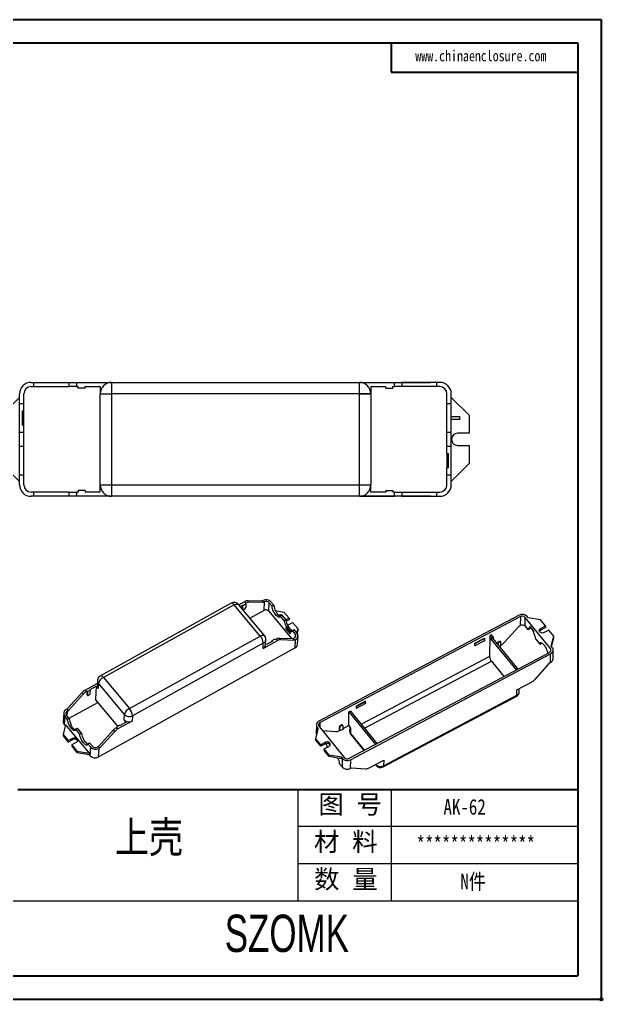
# Model space of a CAD drawing. Header units: inches. Extents: x -1052 to 256, y 228 to 572.
# Drawn here: x -769.5 to -564.9, y 228 to 572.5 of the extents above; entities that cross this region are included whole.
import ezdxf

# ---------------------------------------------------------------- set-up
doc = ezdxf.new("R2010")
doc.units = ezdxf.units.IN
doc.layers.add('文字', color=81, linetype='Continuous')
doc.layers.add('粗实线', color=7, linetype='Continuous', lineweight=30)
doc.layers.add('细实线', color=3, linetype='Continuous', lineweight=9)
doc.styles.get("Standard").update_dxf_attribs({"font": 'txt', "bigfont": 'gbcbig.shx'})
doc.styles.add('宋体', font='', dxfattribs={"width": 0.8, "height": 3.5})
doc.styles.add('长仿宋', font='', dxfattribs={"width": 0.7, "height": 4})
doc.styles.get('宋体').set_extended_font_data('SimSun')
doc.styles.get('长仿宋').set_extended_font_data('SimSun')

msp = doc.modelspace()

# ---------------------------------------------------------------- linework, layer by layer
for p, q in [((-1051.891, 572.458), (-565.306, 572.458)), ((-565.306, 572.458), (-565.306, 228.408)), ((-1035.508, 564.266), (-573.498, 564.266)), ((-639.031, 564.266), (-639.031, 554.027)), ((-573.498, 564.266), (-573.498, 236.6)), ((-639.031, 554.027), (-573.498, 554.027)), ((-770.098, 302.133), (-573.498, 302.133)), ((-1035.508, 236.6), (-573.498, 236.6)), ((-1051.891, 228.408), (-565.306, 228.408))]:
    msp.add_line(p, q)
at = {"color": 7, "linetype": 'Continuous', "lineweight": 15}
for p, q in [((-765.461, 445.052), (-764.461, 445.052)), ((-764.461, 443.552), (-764.461, 445.052)), ((-764.461, 445.052), (-752.076, 445.052)), ((-752.076, 443.552), (-752.076, 445.052)), ((-752.076, 445.052), (-749.508, 445.052)), ((-749.508, 445.052), (-749.508, 443.552)), ((-749.508, 445.052), (-737.211, 445.052)), ((-737.211, 445.052), (-737.211, 441.052)), ((-737.211, 445.052), (-625.211, 445.052)), ((-650.211, 441.052), (-650.211, 445.052)), ((-650.211, 445.052), (-637.914, 445.052)), ((-637.914, 443.552), (-637.914, 445.052)), ((-637.914, 445.052), (-635.347, 445.052)), ((-635.347, 445.052), (-635.347, 443.552)), ((-622.961, 445.052), (-635.347, 445.052)), ((-622.961, 443.552), (-622.961, 445.052)), ((-621.961, 445.052), (-622.961, 445.052)), ((-769.461, 437.552), (-769.461, 441.052)), ((-767.961, 437.552), (-767.961, 441.052)), ((-765.461, 443.552), (-764.461, 443.552)), ((-764.461, 443.552), (-752.076, 443.552)), ((-749.508, 443.552), (-752.076, 443.552)), ((-749.508, 443.552), (-748.961, 443.552)), ((-748.961, 443.052), (-748.961, 443.552)), ((-746.461, 443.052), (-748.961, 443.052)), ((-746.461, 443.052), (-746.461, 443.552)), ((-746.461, 443.552), (-741.211, 443.552)), ((-741.211, 443.552), (-741.211, 441.052)), ((-741.211, 441.052), (-737.211, 441.052)), ((-741.211, 409.052), (-741.211, 441.052)), ((-737.211, 441.052), (-737.211, 409.052)), ((-646.211, 441.052), (-737.211, 441.052)), ((-650.211, 409.052), (-650.211, 441.052)), ((-650.211, 441.052), (-646.211, 441.052)), ((-646.211, 443.552), (-640.961, 443.552)), ((-646.211, 443.552), (-646.211, 441.052)), ((-646.211, 441.052), (-646.211, 409.052)), ((-640.961, 443.052), (-640.961, 443.552)), ((-640.961, 443.052), (-638.461, 443.052)), ((-638.461, 443.052), (-638.461, 443.552)), ((-638.461, 443.552), (-637.914, 443.552)), ((-635.347, 443.552), (-637.914, 443.552)), ((-622.961, 443.552), (-635.347, 443.552)), ((-621.961, 443.552), (-622.961, 443.552)), ((-619.461, 437.552), (-619.461, 441.052)), ((-617.961, 437.552), (-617.961, 441.052)), ((-769.461, 439.802), (-775.711, 433.552)), ((-767.961, 437.552), (-769.461, 437.552)), ((-769.461, 427.552), (-769.461, 437.552)), ((-767.961, 435.052), (-767.961, 437.552)), ((-617.961, 437.552), (-619.461, 437.552)), ((-619.461, 427.552), (-619.461, 437.552)), ((-617.961, 439.802), (-611.711, 433.552)), ((-617.961, 427.552), (-617.961, 437.552)), ((-768.461, 430.052), (-768.461, 435.052)), ((-767.961, 435.052), (-768.461, 435.052)), ((-767.961, 430.052), (-767.961, 435.052)), ((-617.961, 433.052), (-614.961, 433.052)), ((-614.961, 432.052), (-617.961, 432.052)), ((-614.961, 432.052), (-614.961, 433.052)), ((-611.711, 433.552), (-611.711, 427.202)), ((-769.461, 422.552), (-769.461, 427.552)), ((-769.461, 427.552), (-767.961, 427.552)), ((-768.461, 430.052), (-767.961, 430.052)), ((-767.961, 427.552), (-767.961, 430.052)), ((-767.961, 422.552), (-767.961, 427.552)), ((-619.461, 422.552), (-619.461, 427.552)), ((-619.461, 427.552), (-617.961, 427.552)), ((-617.961, 422.552), (-617.961, 427.552)), ((-611.711, 427.202), (-615.711, 427.202)), ((-767.961, 422.552), (-769.461, 422.552)), ((-769.461, 412.552), (-769.461, 422.552)), ((-767.961, 412.552), (-767.961, 422.552)), ((-617.961, 422.552), (-619.461, 422.552)), ((-619.461, 420.052), (-619.461, 422.552)), ((-617.961, 412.552), (-617.961, 422.552)), ((-615.711, 422.902), (-611.711, 422.902)), ((-611.711, 422.902), (-611.711, 416.552)), ((-619.461, 420.052), (-618.961, 420.052)), ((-619.461, 420.052), (-619.461, 415.052)), ((-618.961, 415.052), (-618.961, 420.052)), ((-775.711, 416.552), (-769.461, 410.302)), ((-618.961, 415.052), (-619.461, 415.052)), ((-619.461, 412.552), (-619.461, 415.052)), ((-611.711, 416.552), (-617.961, 410.302)), ((-769.461, 409.052), (-769.461, 412.552)), ((-769.461, 412.552), (-767.961, 412.552)), ((-767.961, 409.052), (-767.961, 412.552)), ((-619.461, 409.052), (-619.461, 412.552)), ((-619.461, 412.552), (-617.961, 412.552)), ((-617.961, 409.052), (-617.961, 412.552)), ((-764.461, 406.552), (-765.461, 406.552)), ((-764.461, 405.052), (-764.461, 406.552)), ((-752.076, 406.552), (-764.461, 406.552)), ((-752.076, 405.052), (-752.076, 406.552)), ((-752.076, 406.552), (-749.508, 406.552)), ((-749.508, 406.552), (-749.508, 405.052)), ((-748.961, 406.552), (-749.508, 406.552)), ((-748.961, 407.052), (-748.961, 406.552)), ((-746.461, 407.052), (-748.961, 407.052)), ((-746.461, 407.052), (-746.461, 406.552)), ((-741.211, 406.552), (-746.461, 406.552)), ((-741.211, 409.052), (-737.211, 409.052)), ((-741.211, 406.552), (-741.211, 409.052)), ((-737.211, 409.052), (-646.211, 409.052)), ((-737.211, 409.052), (-737.211, 405.052)), ((-650.211, 405.052), (-650.211, 409.052)), ((-650.211, 409.052), (-646.211, 409.052)), ((-646.211, 406.552), (-646.211, 409.052)), ((-640.961, 406.552), (-646.211, 406.552)), ((-640.961, 407.052), (-640.961, 406.552)), ((-640.961, 407.052), (-638.461, 407.052)), ((-638.461, 407.052), (-638.461, 406.552)), ((-637.914, 406.552), (-638.461, 406.552)), ((-637.914, 405.052), (-637.914, 406.552)), ((-637.914, 406.552), (-635.347, 406.552)), ((-635.347, 406.552), (-635.347, 405.052)), ((-635.347, 406.552), (-622.961, 406.552)), ((-622.961, 405.052), (-622.961, 406.552)), ((-622.961, 406.552), (-621.961, 406.552)), ((-764.461, 405.052), (-765.461, 405.052)), ((-752.076, 405.052), (-764.461, 405.052)), ((-749.508, 405.052), (-752.076, 405.052)), ((-737.211, 405.052), (-749.508, 405.052)), ((-625.211, 405.052), (-737.211, 405.052)), ((-650.211, 405.052), (-637.914, 405.052)), ((-635.347, 405.052), (-637.914, 405.052)), ((-635.347, 405.052), (-622.961, 405.052)), ((-622.961, 405.052), (-621.961, 405.052)), ((-695.173, 367.511), (-741.109, 342.035)), ((-694.143, 366.904), (-740.079, 341.428)), ((-685.005, 355.971), (-694.143, 366.904)), ((-683.53, 356.111), (-692.669, 367.045)), ((-692.536, 366.885), (-690.4, 368.07)), ((-692.107, 366.373), (-691.221, 366.864)), ((-691.285, 365.651), (-691.221, 366.864)), ((-691.285, 365.651), (-691.142, 365.48)), ((-691.252, 365.534), (-691.109, 365.363)), ((-691.078, 366.693), (-691.221, 366.864)), ((-691.142, 365.48), (-691.078, 366.693)), ((-691.078, 366.693), (-690.053, 367.262)), ((-689.971, 367.557), (-690.4, 368.07)), ((-690.196, 367.433), (-689.971, 367.557)), ((-690.053, 367.262), (-690.196, 367.433)), ((-690.053, 367.262), (-690.117, 366.049)), ((-689.361, 368.387), (-688.932, 367.875)), ((-684.437, 368.245), (-689.361, 368.387)), ((-684.008, 367.732), (-688.932, 367.875)), ((-684.026, 368.472), (-684.437, 368.245)), ((-684.008, 367.732), (-684.437, 368.245)), ((-683.598, 367.96), (-684.008, 367.732)), ((-683.598, 367.96), (-683.755, 364.961)), ((-682.016, 364.676), (-681.859, 367.674)), ((-680.859, 366.478), (-681.859, 367.674)), ((-680.244, 366.819), (-681.243, 368.015)), ((-680.244, 366.819), (-680.859, 366.478)), ((-688.656, 362.244), (-683.755, 364.961)), ((-682.016, 364.676), (-674.018, 355.107)), ((-679.677, 364.884), (-676.669, 364.39)), ((-678.641, 363.408), (-677.859, 363.48)), ((-677.923, 363.106), (-678.252, 363.076)), ((-678.003, 363.062), (-677.388, 363.403)), ((-676.575, 361.353), (-678.003, 363.062)), ((-677.665, 363.249), (-677.859, 363.48)), ((-675.96, 361.694), (-677.388, 363.403)), ((-676.669, 364.39), (-674.855, 362.221)), ((-675.96, 361.694), (-676.575, 361.353)), ((-674.855, 362.221), (-675.962, 361.607)), ((-674.882, 361.707), (-675.907, 361.138)), ((-674.855, 362.221), (-674.882, 361.707)), ((-594.102, 363.286), (-664.394, 326.076)), ((-593.689, 362.778), (-663.981, 325.568)), ((-593.689, 362.778), (-593.732, 359.689)), ((-592, 359.394), (-591.957, 362.483)), ((-583.138, 351.646), (-591.957, 362.483)), ((-590.987, 362.391), (-591.331, 362.814)), ((-586.657, 361.655), (-590.987, 362.391)), ((-675.926, 359.263), (-675.966, 358.5)), ((-675.761, 358.614), (-675.966, 358.5)), ((-675.966, 358.5), (-674.538, 356.792)), ((-675.926, 359.263), (-675.721, 359.376)), ((-675.721, 359.376), (-675.761, 358.614)), ((-675.761, 358.614), (-674.521, 357.13)), ((-675.403, 359.778), (-675.268, 359.842)), ((-675.268, 359.842), (-673.627, 360.752)), ((-673.719, 357.937), (-673.104, 358.278)), ((-673.627, 360.752), (-671.814, 358.582)), ((-672.105, 357.082), (-673.104, 358.278)), ((-671.814, 358.582), (-672.134, 357.117)), ((-671.814, 358.582), (-671.841, 358.068)), ((-599.359, 353.683), (-594.15, 359.468)), ((-594.15, 359.468), (-593.732, 359.689)), ((-592, 359.394), (-591.036, 358.209)), ((-591.036, 358.209), (-590.41, 358.54)), ((-590.41, 358.54), (-590.401, 358.677)), ((-590.318, 359.422), (-590.329, 358.636)), ((-590.12, 358.746), (-590.329, 358.636)), ((-588.94, 357.728), (-590.318, 359.422)), ((-590.114, 359.171), (-590.12, 358.746)), ((-584.907, 359.504), (-586.657, 361.655)), ((-586.583, 358.091), (-584.914, 358.975)), ((-586.583, 358.091), (-586.576, 358.621)), ((-586.576, 358.621), (-584.907, 359.504)), ((-584.907, 359.504), (-584.914, 358.975)), ((-730.94, 330.495), (-685.005, 355.971)), ((-680.797, 354.394), (-679.772, 354.962)), ((-679.772, 354.962), (-679.629, 354.791)), ((-679.405, 354.916), (-679.629, 354.791)), ((-678.976, 354.403), (-679.405, 354.916)), ((-678.366, 355.233), (-677.937, 354.721)), ((-678.366, 355.233), (-673.441, 355.091)), ((-674.538, 356.792), (-674.498, 357.554)), ((-674.293, 357.668), (-674.498, 357.554)), ((-672.72, 356.741), (-673.719, 357.937)), ((-673.441, 355.091), (-673.031, 355.318)), ((-673.013, 354.578), (-673.441, 355.091)), ((-673.013, 354.578), (-672.603, 354.806)), ((-672.76, 351.807), (-672.603, 354.806)), ((-671.841, 358.068), (-672.067, 357.035)), ((-671.905, 353.069), (-671.748, 356.067)), ((-606.465, 354.943), (-609.661, 353.251)), ((-609.658, 353.448), (-606.321, 355.215)), ((-606.462, 355.14), (-606.465, 354.943)), ((-606.465, 354.943), (-606.333, 354.333)), ((-606.321, 355.215), (-606.333, 354.333)), ((-604.445, 356.062), (-604.548, 348.766)), ((-603.82, 356.393), (-604.445, 356.062)), ((-604.445, 356.062), (-603.894, 355.384)), ((-603.894, 355.384), (-603.902, 354.796)), ((-603.902, 354.796), (-603.277, 355.127)), ((-603.902, 354.796), (-595.17, 344.066)), ((-603.894, 355.384), (-603.268, 355.716)), ((-603.268, 355.716), (-603.82, 356.393)), ((-603.268, 355.716), (-603.277, 355.127)), ((-594.544, 344.397), (-603.277, 355.127)), ((-588.951, 356.943), (-588.94, 357.728)), ((-588.28, 354.822), (-586.902, 353.129)), ((-583.722, 358.048), (-585.39, 357.165)), ((-581.972, 355.898), (-583.722, 358.048)), ((-582.856, 352.401), (-581.972, 355.898)), ((-582.76, 352.282), (-581.979, 355.368)), ((-581.979, 355.368), (-581.972, 355.898)), ((-672.76, 351.807), (-741.869, 313.48)), ((-683.922, 353.462), (-729.858, 327.986)), ((-684.02, 351.606), (-678.976, 354.403)), ((-684.02, 351.606), (-683.922, 353.462)), ((-683.165, 352.868), (-683.067, 354.724)), ((-682.808, 353.029), (-683.136, 353.421)), ((-680.654, 354.223), (-682.808, 353.029)), ((-680.811, 354.136), (-680.797, 354.394)), ((-680.797, 354.394), (-680.654, 354.223)), ((-677.937, 354.721), (-673.013, 354.578)), ((-606.333, 354.333), (-609.67, 352.566)), ((-609.67, 352.566), (-609.658, 353.448)), ((-601.688, 353.419), (-601.691, 353.179)), ((-601.55, 353.249), (-601.688, 353.419)), ((-601.55, 353.249), (-601.553, 353.009)), ((-601.023, 353.893), (-601.161, 354.063)), ((-600.983, 352.309), (-600.524, 352.551)), ((-600.544, 353.92), (-600.681, 354.089)), ((-600.524, 352.551), (-600.507, 353.802)), ((-600.434, 352.841), (-600.521, 352.795)), ((-586.902, 353.129), (-586.276, 353.46)), ((-586.276, 353.46), (-586.267, 353.597)), ((-582.512, 351.978), (-582.856, 352.401)), ((-653.783, 313.038), (-583.492, 350.248)), ((-653.37, 312.53), (-583.078, 349.74)), ((-583.121, 346.651), (-583.078, 349.74)), ((-582.224, 347.977), (-582.181, 351.066)), ((-603.869, 347.184), (-599.476, 341.786)), ((-583.539, 346.43), (-588.748, 340.645)), ((-583.121, 346.651), (-583.539, 346.43)), ((-740.079, 341.428), (-730.94, 330.495)), ((-746.422, 337), (-742.191, 339.346)), ((-744.744, 337.18), (-742.591, 338.374)), ((-742.591, 338.374), (-742.836, 333.72)), ((-742.591, 338.374), (-741.877, 337.52)), ((-742.136, 340.391), (-742.234, 338.535)), ((-741.78, 339.376), (-741.877, 337.52)), ((-732.641, 328.443), (-741.78, 339.376)), ((-594.953, 337.088), (-589.823, 339.803)), ((-594.082, 336.502), (-594.068, 337.556)), ((-752.725, 330.372), (-747.489, 336.149)), ((-752.296, 329.859), (-747.061, 335.637)), ((-747.061, 335.637), (-747.489, 336.149)), ((-746.422, 337), (-745.994, 336.487)), ((-745.994, 336.487), (-745.77, 336.611)), ((-745.77, 336.611), (-745.833, 335.398)), ((-745.833, 335.398), (-745.691, 335.227)), ((-745.8, 335.281), (-745.657, 335.111)), ((-745.627, 336.441), (-745.77, 336.611)), ((-745.627, 336.441), (-745.691, 335.227)), ((-744.601, 337.009), (-745.627, 336.441)), ((-744.601, 337.009), (-744.744, 337.18)), ((-744.665, 335.796), (-744.601, 337.009)), ((-641.868, 310.03), (-595.146, 334.763)), ((-641.702, 310.443), (-594.98, 335.176)), ((-594.98, 335.176), (-594.953, 337.088)), ((-752.069, 327.074), (-741.965, 332.678)), ((-734.992, 324.337), (-742.836, 333.72)), ((-648.049, 332.25), (-651.386, 330.483)), ((-651.374, 331.366), (-651.386, 330.483)), ((-651.377, 331.169), (-648.181, 332.86)), ((-648.037, 333.132), (-651.374, 331.366)), ((-648.181, 332.86), (-648.178, 333.058)), ((-648.181, 332.86), (-648.049, 332.25)), ((-648.049, 332.25), (-648.037, 333.132)), ((-753.99, 328.883), (-754.147, 325.885)), ((-753.633, 327.868), (-753.79, 324.87)), ((-752.633, 326.672), (-753.633, 327.868)), ((-753.135, 330.144), (-752.725, 330.372)), ((-752.018, 327.013), (-753.018, 328.209)), ((-752.296, 329.859), (-752.725, 330.372)), ((-752.706, 329.632), (-752.296, 329.859)), ((-732.738, 326.587), (-732.641, 328.443)), ((-729.858, 327.986), (-729.955, 326.13)), ((-653.954, 324.51), (-653.887, 329.305)), ((-653.261, 329.637), (-653.887, 329.305)), ((-653.887, 329.305), (-644.603, 317.898)), ((-643.977, 318.229), (-653.261, 329.637)), ((-753.406, 324.957), (-754.185, 321.4)), ((-753.501, 324.524), (-753.79, 324.87)), ((-744.982, 314.878), (-753.406, 324.957)), ((-752.018, 327.013), (-752.633, 326.672)), ((-751.369, 324.923), (-751.574, 324.809)), ((-751.392, 324.494), (-751.369, 324.923)), ((-735.203, 323.97), (-735.427, 323.846)), ((-735.427, 323.846), (-734.999, 323.333)), ((-735.346, 324.141), (-735.359, 323.883)), ((-734.32, 324.709), (-735.346, 324.141)), ((-735.346, 324.141), (-735.203, 323.97)), ((-729.955, 326.13), (-734.999, 323.333)), ((-734.32, 324.709), (-734.177, 324.539)), ((-732.024, 325.733), (-734.177, 324.539)), ((-732.024, 325.733), (-732.738, 326.587)), ((-665.291, 324.75), (-665.335, 321.661)), ((-664.96, 323.838), (-664.616, 323.415)), ((-664.334, 324.17), (-655.515, 313.333)), ((-657.187, 322.799), (-657.17, 324.049)), ((-657.032, 323.88), (-657.17, 324.049)), ((-657.05, 322.629), (-657.032, 323.88)), ((-656.026, 324.55), (-656.164, 324.719)), ((-655.989, 324.432), (-656.007, 323.181)), ((-653.954, 324.51), (-656.003, 323.425)), ((-653.954, 324.51), (-653.265, 323.663)), ((-653.604, 324.079), (-653.623, 322.662)), ((-754.185, 321.4), (-754.212, 320.886)), ((-754.212, 320.886), (-752.398, 318.716)), ((-754.185, 321.4), (-752.371, 319.23)), ((-750.146, 323.101), (-749.941, 323.214)), ((-749.79, 323.136), (-749.941, 323.214)), ((-749.778, 323.255), (-749.162, 323.597)), ((-748.35, 321.547), (-749.778, 323.255)), ((-747.734, 321.888), (-749.162, 323.597)), ((-747.734, 321.888), (-748.35, 321.547)), ((-736.494, 322.995), (-741.729, 317.218)), ((-736.066, 322.483), (-741.301, 316.705)), ((-736.066, 322.483), (-736.494, 322.995)), ((-665.5, 319.918), (-664.616, 323.415)), ((-658.483, 322.385), (-663.114, 322.67)), ((-657.187, 322.799), (-657.416, 322.678)), ((-657.05, 322.629), (-657.187, 322.799)), ((-656.007, 323.181), (-657.05, 322.629)), ((-653.265, 323.663), (-653.292, 321.751)), ((-653.175, 321.372), (-648.618, 315.773)), ((-752.398, 318.716), (-750.758, 319.626)), ((-752.398, 318.716), (-752.371, 319.23)), ((-752.371, 319.23), (-750.731, 320.14)), ((-751.143, 317.761), (-751.17, 317.247)), ((-751.17, 317.247), (-749.357, 315.077)), ((-749.503, 318.671), (-751.143, 317.761)), ((-751.143, 317.761), (-749.33, 315.591)), ((-750.731, 320.14), (-750.758, 319.626)), ((-745.494, 318.13), (-744.878, 318.472)), ((-744.494, 316.935), (-745.494, 318.13)), ((-743.879, 317.276), (-744.878, 318.472)), ((-744.652, 313.937), (-744.494, 316.935)), ((-741.729, 317.218), (-742.14, 316.99)), ((-741.301, 316.705), (-741.729, 317.218)), ((-665.508, 319.389), (-665.5, 319.918)), ((-663.758, 317.238), (-665.508, 319.389)), ((-663.75, 317.768), (-665.5, 319.918)), ((-662.089, 318.122), (-663.758, 317.238)), ((-663.758, 317.238), (-663.75, 317.768)), ((-662.082, 318.651), (-663.75, 317.768)), ((-662.565, 316.312), (-660.896, 317.195)), ((-662.089, 318.122), (-662.082, 318.651)), ((-749.33, 315.591), (-749.357, 315.077)), ((-749.357, 315.077), (-745.009, 314.364)), ((-749.33, 315.591), (-744.982, 314.878)), ((-744.982, 314.878), (-745.009, 314.364)), ((-744.652, 313.937), (-745.009, 314.364)), ((-741.711, 316.478), (-741.869, 313.48)), ((-741.301, 316.705), (-741.711, 316.478)), ((-662.565, 316.312), (-662.573, 315.782)), ((-660.822, 313.632), (-662.573, 315.782)), ((-660.815, 314.161), (-662.565, 316.312)), ((-660.822, 313.632), (-660.815, 314.161)), ((-656.493, 312.895), (-660.822, 313.632)), ((-656.485, 313.425), (-660.815, 314.161)), ((-657.149, 311.098), (-656.184, 309.913)), ((-656.493, 312.895), (-656.485, 313.425)), ((-656.485, 313.425), (-656.141, 313.002)), ((-656.184, 309.913), (-656.141, 313.002)), ((-653.37, 312.53), (-653.413, 309.441)), ((-646.805, 309.64), (-641.675, 312.355)), ((-644.583, 310.815), (-644.355, 310.535)), ((-641.675, 312.355), (-641.702, 310.443)), ((-653.413, 309.441), (-652.996, 309.662)), ((-652.996, 309.662), (-647.872, 309.347))]:
    msp.add_line(p, q, dxfattribs=at)
at = {"color": 8, "linetype": 'Continuous', "lineweight": 15}
for p, q in [((-672.72, 356.741), (-672.785, 355.499)), ((-583.138, 351.646), (-583.154, 350.513)), ((-604.548, 348.766), (-649.474, 324.983)), ((-648.37, 323.627), (-603.869, 347.184)), ((-752.795, 327.943), (-752.706, 329.632)), ((-664.96, 323.838), (-664.987, 321.949)), ((-664.006, 323.766), (-663.981, 325.568)), ((-653.292, 321.751), (-648.484, 315.843))]:
    msp.add_line(p, q, dxfattribs=at)
at = {"color": 8, "linetype": 'Continuous', "lineweight": 15, "flags": 128}
for points in [[(-694.143, 366.904), (-694.367, 367.149), (-694.585, 367.34), (-694.788, 367.471), (-694.969, 367.536), (-695.12, 367.533), (-695.173, 367.511)], [(-694.143, 366.904), (-693.825, 367.06), (-693.52, 367.165), (-693.242, 367.217), (-693.001, 367.213), (-692.806, 367.153), (-692.669, 367.045)], [(-685.005, 355.971), (-684.686, 356.126), (-684.381, 356.232), (-684.103, 356.284), (-683.862, 356.28), (-683.667, 356.22), (-683.53, 356.111)], [(-741.109, 342.035), (-741.055, 342.057), (-740.904, 342.06), (-740.724, 341.995), (-740.521, 341.864), (-740.303, 341.673), (-740.079, 341.428)], [(-653.292, 321.751), (-653.263, 321.538), (-653.175, 321.372)], [(-644.472, 310.874), (-644.444, 310.702), (-644.355, 310.535)]]:
    msp.add_lwpolyline(points, dxfattribs=at)
at = {"color": 7, "linetype": 'Continuous', "lineweight": 15, "flags": 128}
for points in [[(-691.142, 365.48), (-691.136, 365.416), (-691.11, 365.365), (-691.066, 365.33), (-691.005, 365.311), (-690.93, 365.309), (-690.843, 365.326), (-690.748, 365.359), (-690.648, 365.407)], [(-678.003, 363.062), (-678.041, 362.828), (-678.127, 362.661), (-678.257, 362.566), (-678.426, 362.546), (-678.63, 362.601), (-678.862, 362.73), (-679.113, 362.929), (-679.374, 363.191), (-679.638, 363.506), (-679.894, 363.864), (-680.135, 364.253), (-680.352, 364.66), (-680.537, 365.071), (-680.685, 365.471), (-680.79, 365.847), (-680.849, 366.187), (-680.859, 366.478)], [(-591.036, 358.209), (-591.021, 358.386), (-590.984, 358.532), (-590.923, 358.643), (-590.841, 358.717), (-590.739, 358.754), (-590.618, 358.753), (-590.48, 358.713), (-590.329, 358.636)], [(-585.39, 357.165), (-585.667, 357.06), (-585.969, 357.024), (-586.273, 357.057), (-586.553, 357.159), (-586.786, 357.319), (-586.955, 357.527), (-587.045, 357.763), (-587.049, 358.011), (-586.966, 358.249), (-586.804, 358.458), (-586.576, 358.621)], [(-673.719, 357.937), (-673.741, 357.765), (-673.787, 357.625), (-673.857, 357.52), (-673.948, 357.452), (-674.06, 357.421), (-674.191, 357.428), (-674.338, 357.472), (-674.498, 357.554)], [(-601.161, 354.063), (-601.059, 354.109), (-600.962, 354.14), (-600.872, 354.154), (-600.794, 354.15), (-600.73, 354.129), (-600.682, 354.091), (-600.681, 354.089)], [(-600.507, 353.802), (-600.516, 353.868), (-600.545, 353.921), (-600.592, 353.959), (-600.656, 353.981), (-600.734, 353.985), (-600.824, 353.971), (-600.921, 353.94), (-601.023, 353.893)], [(-586.902, 353.129), (-586.874, 353.371), (-586.801, 353.546), (-586.684, 353.65), (-586.528, 353.678), (-586.338, 353.63), (-586.119, 353.507), (-585.881, 353.314), (-585.63, 353.057), (-585.376, 352.744), (-585.127, 352.387), (-584.891, 351.998), (-584.677, 351.589), (-584.491, 351.175), (-584.341, 350.771), (-584.231, 350.388), (-584.165, 350.042), (-584.151, 349.899)], [(-745.833, 335.398), (-745.801, 335.283), (-745.8, 335.281)], [(-745.691, 335.227), (-745.659, 335.112), (-745.554, 335.058), (-745.391, 335.073), (-745.197, 335.155), (-744.999, 335.291), (-744.829, 335.46), (-744.711, 335.638), (-744.665, 335.796)], [(-749.778, 323.255), (-749.816, 323.022), (-749.901, 322.855), (-750.031, 322.76), (-750.201, 322.739), (-750.405, 322.795), (-750.636, 322.924), (-750.887, 323.123), (-751.148, 323.385), (-751.412, 323.7), (-751.668, 324.058), (-751.909, 324.447), (-752.126, 324.854), (-752.311, 325.264), (-752.459, 325.665), (-752.564, 326.041), (-752.623, 326.381), (-752.633, 326.672)], [(-656.164, 324.719), (-656.165, 324.721), (-656.276, 324.78), (-656.444, 324.77), (-656.643, 324.693), (-656.843, 324.559), (-657.013, 324.39), (-657.128, 324.211), (-657.17, 324.049)], [(-655.989, 324.432), (-656.027, 324.551), (-656.138, 324.611), (-656.306, 324.601), (-656.505, 324.523), (-656.705, 324.39), (-656.876, 324.22), (-656.99, 324.041), (-657.032, 323.88)], [(-745.494, 318.13), (-745.532, 317.897), (-745.617, 317.73), (-745.747, 317.635), (-745.917, 317.614), (-746.121, 317.67), (-746.352, 317.799), (-746.603, 317.998), (-746.865, 318.26), (-747.128, 318.575), (-747.385, 318.933), (-747.625, 319.322), (-747.842, 319.729), (-748.027, 320.139), (-748.175, 320.54), (-748.28, 320.916), (-748.339, 321.256), (-748.35, 321.547)], [(-750.731, 320.14), (-750.458, 320.248), (-750.157, 320.288), (-749.853, 320.256), (-749.57, 320.155), (-749.331, 319.994), (-749.157, 319.785), (-749.06, 319.545), (-749.048, 319.294), (-749.124, 319.052), (-749.279, 318.838), (-749.503, 318.671)], [(-660.896, 317.195), (-660.668, 317.358), (-660.506, 317.567), (-660.423, 317.805), (-660.427, 318.053), (-660.517, 318.29), (-660.686, 318.497), (-660.919, 318.658), (-661.199, 318.759), (-661.503, 318.792), (-661.805, 318.756), (-662.082, 318.651)]]:
    msp.add_lwpolyline(points, dxfattribs=at)
msp.add_circle((-565.306, 228.408), 0.395)
at = {"color": 7, "linetype": 'Continuous', "lineweight": 15}
for centre, radius, start, end in [((-765.461, 441.052), 4, 90, 180), ((-737.211, 441.052), 4, 90, 180), ((-650.211, 441.052), 4, 0, 90), ((-621.961, 441.052), 4, 0, 90), ((-765.461, 441.052), 2.5, 90, 180), ((-621.961, 441.052), 2.5, 0, 90), ((-615.711, 425.052), 2.15, 90, 270), ((-765.461, 409.052), 4, 180, 270), ((-765.461, 409.052), 2.5, 180, 270), ((-737.211, 409.052), 4, 180, 270), ((-650.211, 409.052), 4, 270, 0), ((-621.961, 409.052), 4, 270, 0), ((-621.961, 409.052), 2.5, 270, 0), ((-682.927, 366.466), 2.288, 42.629, 118.72796), ((-694.203, 365.762), 2, 39.8916, 119.01288), ((-691.13, 365.632), 0.156, 173.08764, 218.66616), ((-691.077, 366.304), 0.994, 295.57156, 345.12847), ((-689.27, 366.234), 2.156, 92.40392, 121.59866), ((-688.842, 365.721), 2.156, 92.40392, 121.59866), ((-683.068, 363.708), 1.43, 42.629, 118.72796), ((-682.911, 366.706), 1.43, 42.629, 118.72796), ((-675.106, 367.194), 5.151, 184.16614, 235.61414), ((-670.822, 362.069), 5.151, 184.16614, 235.61414), ((-593.021, 361.263), 2.294, 42.55636, 118.13923), ((-593.013, 361.514), 1.433, 42.55636, 118.13923), ((-672.108, 361.594), 4.473, 183.08483, 211.40972), ((-671.495, 361.459), 4.712, 206.22457, 233.55862), ((-593.056, 358.425), 1.433, 42.55636, 118.13923), ((-592.727, 355.273), 4.343, 29.4133, 53.10861), ((-688.302, 353.06), 4.398, 5.24121, 41.43232), ((-685.065, 354.829), 2, 356.99271, 39.8916), ((-678.275, 353.08), 2.156, 92.40392, 121.59866), ((-673.417, 356.148), 0.915, 294.95123, 40.3603), ((-673.221, 356.134), 1.465, 294.95123, 40.3603), ((-593.191, 354.434), 4.926, 4.51551, 30.60943), ((-586.187, 357.286), 0.897, 116.18427, 156.61723), ((-684.725, 353.005), 1.567, 296.77288, 354.98733), ((-677.847, 352.567), 2.156, 92.40392, 121.59866), ((-673.466, 353.206), 1.567, 296.77288, 354.98733), ((-600.779, 353.213), 0.932, 114.20566, 167.22814), ((-600.641, 353.044), 0.932, 114.20566, 167.22814), ((-602.318, 356.356), 3.988, 298.19777, 317.90601), ((-583.843, 351.081), 0.904, 292.88194, 38.72152), ((-583.641, 351.073), 1.447, 292.88194, 38.72152), ((-601.611, 349.089), 2.955, 186.28011, 220.15688), ((-583.778, 348.061), 1.556, 294.94327, 356.90195), ((-740.139, 340.286), 2, 119.01288, 176.99271), ((-738.707, 338.56), 3.179, 115.57156, 165.12847), ((-740.784, 338.475), 1.451, 177.61707, 221.11545), ((-591.708, 343.318), 3.988, 298.19777, 317.90601), ((-744.334, 333.284), 4.262, 119.34188, 137.76251), ((-743.905, 332.772), 4.262, 119.34188, 137.76251), ((-596.082, 336.53), 2, 297.89484, 359.19599), ((-752.517, 328.816), 1.465, 114.95123, 220.3603), ((-752.32, 328.802), 0.915, 114.95123, 220.3603), ((-729.568, 327.627), 3.179, 115.57156, 165.12847), ((-730.957, 329.992), 2.288, 222.629, 298.72796), ((-734.238, 327.584), 4.398, 5.24121, 41.43232), ((-752.697, 325.824), 1.451, 177.61707, 221.11545), ((-747.551, 327.254), 4.473, 183.08483, 211.40972), ((-747.348, 326.891), 4.712, 206.22457, 233.55862), ((-733.339, 320.13), 4.262, 119.34188, 137.76251), ((-731.055, 328.136), 2.288, 222.629, 298.72796), ((-663.831, 324.743), 1.447, 112.88194, 218.72152), ((-663.629, 324.735), 0.904, 112.88194, 218.72152), ((-742.596, 322.263), 5.151, 184.16614, 235.61414), ((-732.91, 319.618), 4.262, 119.34188, 137.76251), ((-663.994, 321.644), 1.341, 179.29385, 205.13728), ((-658.493, 324.516), 2.131, 270.28218, 300.37878), ((-651.624, 322.634), 2, 179.19599, 219.14034), ((-750.159, 318.649), 1.146, 22.88738, 121.48763), ((-742.811, 318.484), 2.288, 222.629, 298.72796), ((-742.827, 318.244), 1.43, 222.629, 298.72796), ((-661.509, 317.102), 1.173, 27.51211, 119.63102), ((-667.663, 315.166), 6.511, 15.72465, 27.77625), ((-742.968, 315.486), 2.288, 222.629, 298.72796), ((-662.015, 310.713), 4.882, 4.5257, 29.43181), ((-654.451, 314.553), 2.294, 222.55636, 298.13923), ((-654.459, 314.302), 1.433, 222.55636, 298.13923), ((-642.804, 311.798), 2, 219.14034, 297.89484), ((-654.495, 311.464), 2.294, 222.55636, 298.13923), ((-647.882, 311.478), 2.131, 270.28218, 300.37878)]:
    msp.add_arc(centre, radius, start, end, dxfattribs=at)
at = {"color": 8, "linetype": 'Continuous', "lineweight": 15}
for centre, radius, start, end in [((-684.614, 354.851), 1.551, 296.46105, 355.29916), ((-740.686, 340.331), 1.451, 177.61707, 221.11545), ((-595.412, 335.11), 0.437, 307.36467, 8.66743), ((-595.636, 336.586), 1.556, 294.94327, 356.90195), ((-652.227, 322.654), 1.397, 179.65831, 220.28062), ((-642.784, 312.471), 2.299, 223.57887, 298.08668), ((-642.133, 310.377), 0.437, 307.36467, 8.66743)]:
    msp.add_arc(centre, radius, start, end, dxfattribs=at)
at = {"layer": '细实线', "color": 7}
for p, q in [((-671.798, 302.133), (-671.798, 262.813)), ((-639.031, 302.133), (-639.031, 263.089)), ((-573.498, 289.026), (-671.798, 289.026)), ((-573.498, 275.92), (-671.798, 275.92)), ((-573.498, 262.813), (-868.398, 262.813))]:
    msp.add_line(p, q, dxfattribs=at)

# ---------------------------------------------------------------- texts
at = {"layer": '文字', "color": 0, "attachment_point": 1, "style": '宋体'}
for s, insert, char_height, width in [('www.chinaenclosure.com', (-630.589, 561.673), 3.84462, 67.54633), ('{\\H1.111x;AK-62}', (-620.693, 298.709), 4.915, 56.82292), ('上壳', (-735.953, 290.818), 10.9222, 139.63669), ('{\\H1.111x;**************}', (-630.147, 285.603), 4.915, 56.82292), ('{\\H1.111x;N件}', (-614.748, 272.496), 4.915, 56.82292)]:
    msp.add_mtext(s, dxfattribs=dict(at, insert=insert, char_height=char_height, width=width))
at = {"layer": '粗实线', "insert": (-697.472, 258.12), "char_height": 13.10667, "width": 146.97831, "attachment_point": 1, "style": '长仿宋'}
msp.add_mtext('{\\fSTXinwei|b0|i0|c134|p2;SZOMK}', dxfattribs=at)
at = {"layer": '细实线', "color": 7, "char_height": 6.55333, "attachment_point": 1}
for s, insert, width in [('{\\fSimSun|b0|i0|c134|p54;图 号}', (-664.592, 300.144), 32.76667), ('{\\fSimSun|b0|i0|c134|p54;材 料   }', (-666.145, 287.037), 32.76667), ('{\\fSimSun|b0|i0|c134|p54;数 量}', (-666.114, 273.866), 29.60879)]:
    msp.add_mtext(s, dxfattribs=dict(at, insert=insert, width=width))

doc.saveas('drawing.dxf')
